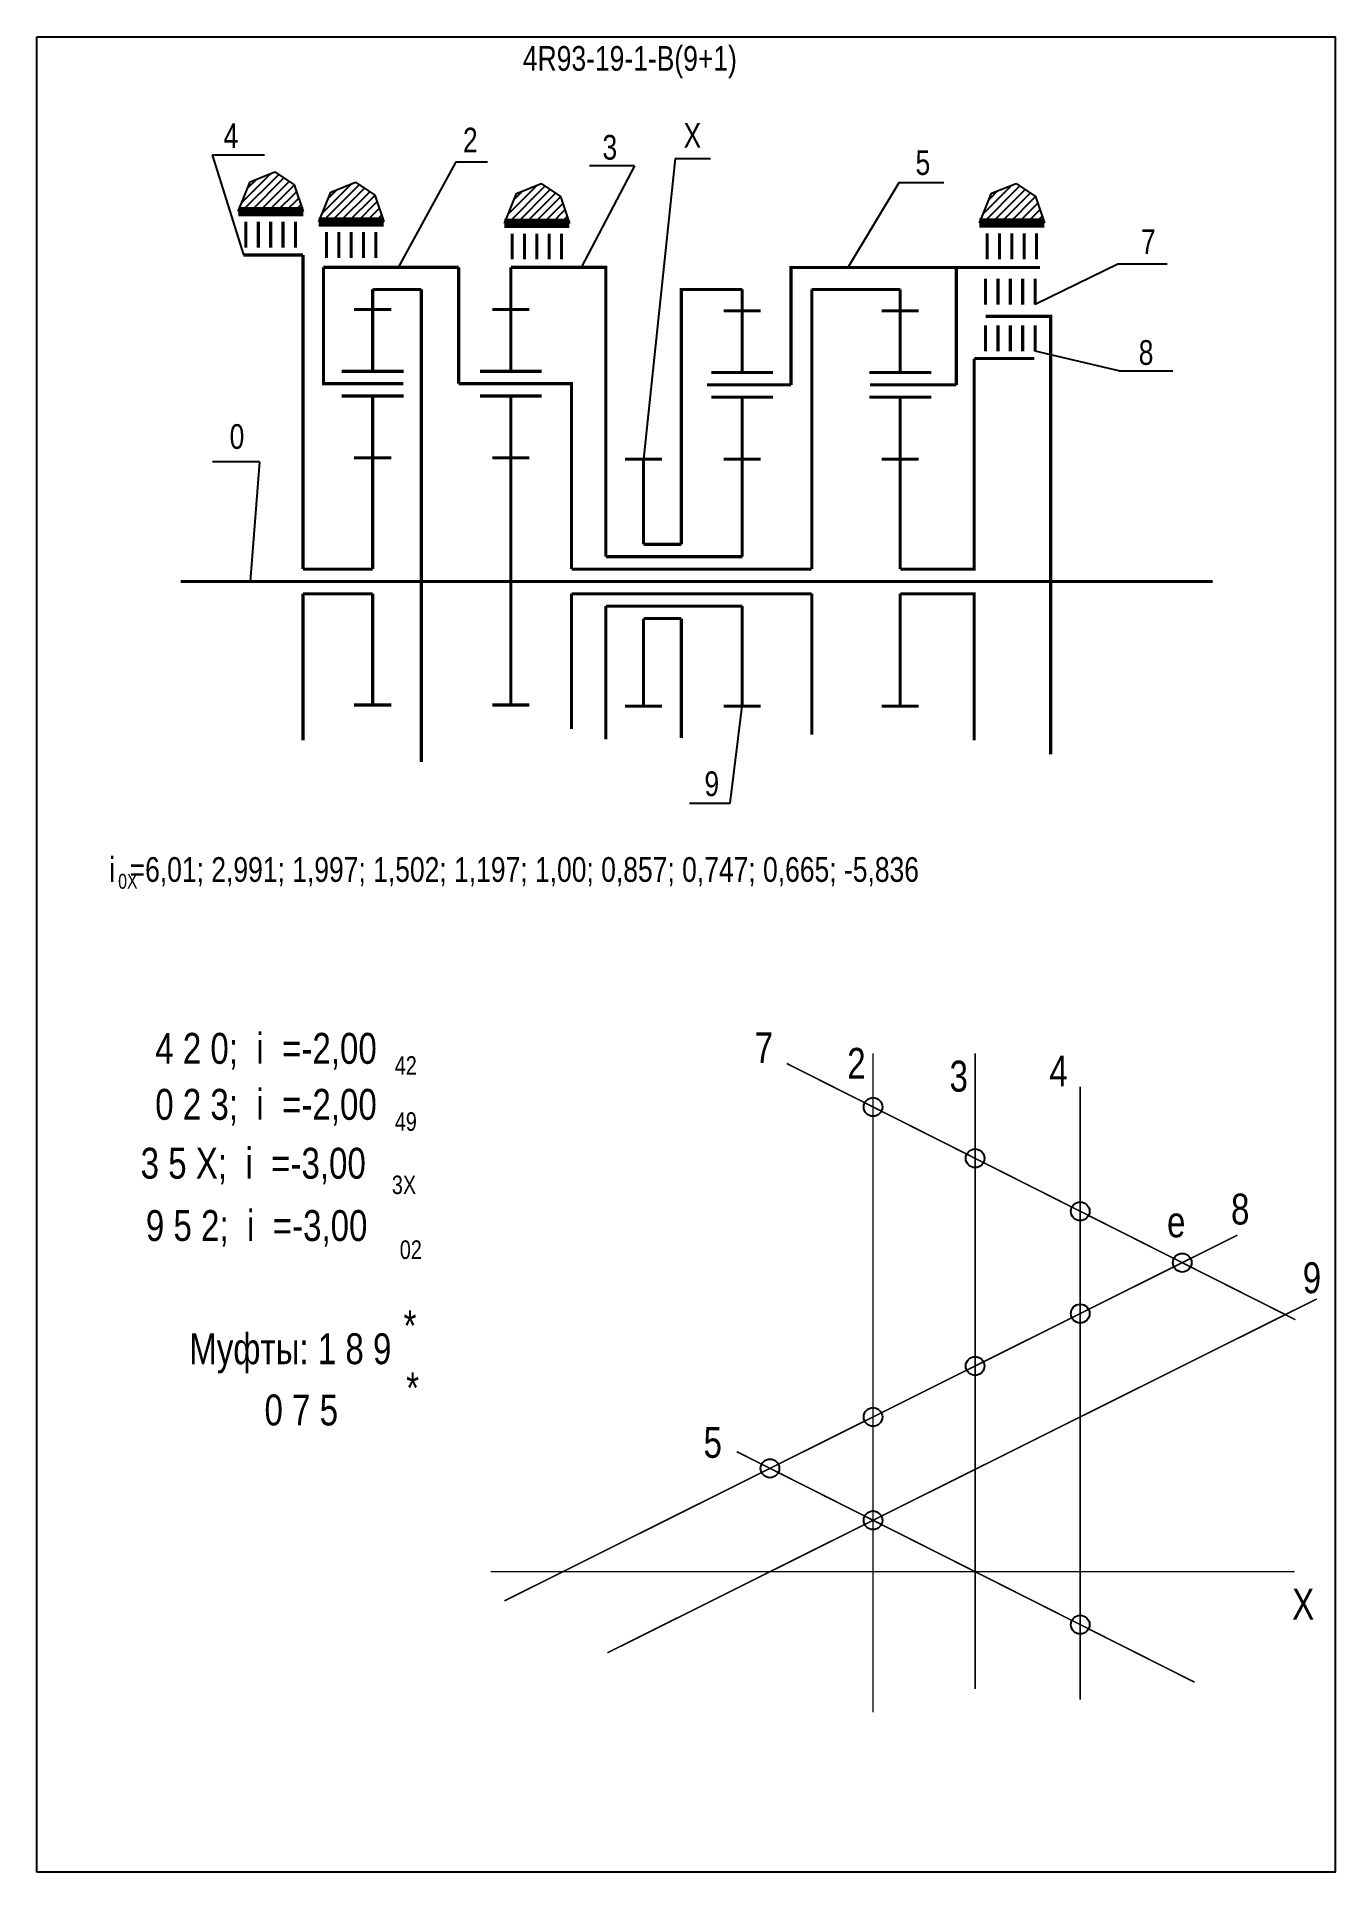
# Model space of a CAD drawing. Extents: x -352 to -142, y 153 to 450.
import ezdxf

# ---------------------------------------------------------------- set-up
doc = ezdxf.new("R2010")
doc.units = 0
doc.header["$LTSCALE"] = 15
doc.layers.get('DEFPOINTS').update_dxf_attribs({"linetype": 'CONTINUOUS'})
doc.layers.add('DIM', color=92, linetype='CONTINUOUS')
doc.layers.add('MAIN', color=5, linetype='CONTINUOUS')
doc.styles.add('AMK', font='amk.shx', dxfattribs={"width": 0.8})

msp = doc.modelspace()

# ---------------------------------------------------------------- hatches: boundary and pattern name
at = {"layer": 'DIM'}
h = msp.add_hatch(dxfattribs=at)
h.set_pattern_fill('_USER', color=0, angle=45, style=0, pattern_type=0)
h.set_pattern_definition([(45, (-67.5952, -4.1328), (-0.7071068, 0.7071068), [])])
h.paths.add_polyline_path([(-317.89, 426.39), (-319.84, 421.57), (-309.34, 421.57), (-310.79, 425.89), (-313.9, 428)])
h = msp.add_hatch(dxfattribs=at)
h.set_pattern_fill('_USER', color=0, angle=45, style=0, pattern_type=0)
h.set_pattern_definition([(45, (-54.5768, -5.7975), (-0.7071068, 0.7071068), [])])
h.paths.add_polyline_path([(-304.87, 424.72), (-306.82, 419.9), (-296.32, 419.9), (-297.77, 424.22), (-300.88, 426.34)])
h = msp.add_hatch(dxfattribs=at)
h.set_pattern_fill('_USER', color=0, angle=45, style=0, pattern_type=0)
h.set_pattern_definition([(45, (-24.5513, -6.0275), (-0.7071068, 0.7071068), [])])
h.paths.add_polyline_path([(-274.85, 424.49), (-276.79, 419.67), (-266.29, 419.67), (-267.74, 423.99), (-270.86, 426.11)])
h = msp.add_hatch(dxfattribs=at)
h.set_pattern_fill('_USER', color=0, angle=45, style=0, pattern_type=0)
h.set_pattern_definition([(45, (52.2696, -5.9923), (-0.7071068, 0.7071068), [])])
h.paths.add_polyline_path([(-198.03, 424.53), (-199.97, 419.71), (-189.47, 419.71), (-190.92, 424.03), (-194.04, 426.14)])

# ---------------------------------------------------------------- linework, layer by layer
at = {"layer": 'DEFPOINTS', "const_width": 0.25}
for points in [[(-217.18, 178.73), (-217.18, 285.4)], [(-200.68, 182.5), (-200.68, 285.36)], [(-148.86, 242.27), (-231.13, 283.73)], [(-183.68, 180.82), (-183.68, 280)], [(-276.8, 196.78), (-158.26, 255.96)], [(-165.19, 183.62), (-239.24, 220.94)], [(-279, 201.5), (-149, 201.5)]]:
    msp.add_lwpolyline(points, dxfattribs=at)
at = {"layer": 'DEFPOINTS', "color": 1, "const_width": 0.25}
msp.add_lwpolyline([(-260.13, 188.38), (-145.42, 245.64)], dxfattribs=at)
at = {"layer": 'DEFPOINTS'}
for centre in [(-217.18, 276.7), (-200.68, 268.39), (-183.68, 259.82), (-167.18, 251.5), (-183.68, 243.27), (-200.68, 234.78), (-217.18, 226.54), (-233.85, 218.22), (-217.18, 209.82), (-183.68, 192.94)]:
    msp.add_circle(centre, 1.51, dxfattribs=at)
at = {"layer": 'DIM', "color": 0}
for p, q in [((-324.08, 430.73), (-315.62, 430.73)), ((-324.08, 430.73), (-319, 414.55)), ((-317.89, 426.39), (-313.9, 428)), ((-313.9, 428), (-310.79, 425.89)), ((-284.71, 429.53), (-293.98, 412.55)), ((-284.71, 429.6), (-279.53, 429.6)), ((-255.76, 428.95), (-264.41, 412.55)), ((-255.76, 428.95), (-263.02, 428.95)), ((-249.21, 430.16), (-254.3, 381.53)), ((-249.21, 430.16), (-243.49, 430.16)), ((-319.84, 421.57), (-317.89, 426.39)), ((-310.79, 425.89), (-309.34, 421.57)), ((-306.82, 419.9), (-304.87, 424.72)), ((-304.87, 424.72), (-300.88, 426.34)), ((-300.88, 426.34), (-297.77, 424.22)), ((-274.85, 424.49), (-270.86, 426.11)), ((-270.86, 426.11), (-267.74, 423.99)), ((-213, 426.22), (-221.14, 412.69)), ((-205.74, 426.22), (-213, 426.22)), ((-198.03, 424.53), (-194.04, 426.14)), ((-194.04, 426.14), (-190.92, 424.03)), ((-297.77, 424.22), (-296.32, 419.9)), ((-276.79, 419.67), (-274.85, 424.49)), ((-267.74, 423.99), (-266.29, 419.67)), ((-199.97, 419.71), (-198.03, 424.53)), ((-190.92, 424.03), (-189.47, 419.71)), ((-309.37, 414.55), (-319, 414.55)), ((-177.47, 413.13), (-190.98, 406.53)), ((-177.47, 413.13), (-169.64, 413.13)), ((-177.41, 395.81), (-190.98, 398.96)), ((-177.41, 395.81), (-168.71, 395.81)), ((-316.42, 381.1), (-324.02, 381.1)), ((-316.42, 381.1), (-317.92, 361.73)), ((-254.3, 357.73), (-254.3, 357.73)), ((-238.34, 357.73), (-238.34, 357.73)), ((-240.28, 325.87), (-238.34, 341.53)), ((-246.85, 325.87), (-240.28, 325.87))]:
    msp.add_line(p, q, dxfattribs=at)
at = {"layer": 'DIM', "color": 0, "const_width": 0.5}
for points in [[(-309.37, 414.55), (-319, 414.55)], [(-309.37, 363.73), (-309.37, 414.55)], [(-284.2, 412.55), (-306.06, 412.55)], [(-302.89, 393.73), (-306.06, 393.73), (-306.06, 412.55)], [(-284.2, 412.55), (-284.2, 393.73)], [(-275.75, 412.55), (-260.39, 412.55), (-260.39, 365.73)], [(-230.45, 393.53), (-230.45, 412.51), (-190.17, 412.51)], [(-203.71, 393.53), (-203.71, 412.51)], [(-298.1, 408.98), (-290.23, 408.98)], [(-290.23, 408.98), (-290.23, 361.73)], [(-238.34, 408.98), (-248.19, 408.98), (-248.19, 367.73)], [(-227.09, 408.98), (-212.78, 408.98)], [(-227.09, 408.98), (-227.09, 363.73)], [(-198.98, 404.63), (-188.46, 404.63), (-188.46, 333.78)], [(-212.78, 363.73), (-200.81, 363.73), (-200.81, 397.79)], [(-191.09, 397.79), (-200.81, 397.79)], [(-270.68, 393.73), (-265.93, 393.73), (-265.93, 363.73)], [(-260.39, 365.73), (-238.34, 365.73)], [(-254.3, 367.73), (-248.19, 367.73)], [(-309.37, 363.73), (-298.1, 363.73)], [(-265.93, 363.73), (-227.09, 363.73)], [(-329.13, 361.73), (-227.09, 361.73)], [(-309.37, 359.73), (-298.1, 359.73)], [(-309.37, 359.73), (-309.37, 336.04)], [(-290.23, 361.73), (-290.23, 332.52)], [(-265.93, 359.73), (-227.09, 359.73)], [(-265.93, 359.73), (-265.93, 337.86)], [(-227.09, 361.73), (-162.26, 361.73)], [(-227.09, 359.73), (-227.09, 336.93)], [(-212.78, 359.73), (-200.81, 359.73), (-200.81, 336.04)], [(-260.39, 357.73), (-238.34, 357.73)], [(-260.39, 357.73), (-260.39, 336.18)], [(-254.3, 355.73), (-248.19, 355.73)], [(-248.19, 355.73), (-248.19, 336.37)]]:
    msp.add_lwpolyline(points, dxfattribs=at)
at = {"layer": 'MAIN'}
for points in [[(-352.43, 152.87), (-352.43, 449.87)], [(-352.43, 449.87), (-142.43, 449.87), (-142.43, 152.87), (-352.43, 152.87)]]:
    msp.add_lwpolyline(points, dxfattribs=at)
at = {"layer": 'MAIN', "color": 0}
for points, const_width in [([(-319.84, 421.57), (-309.34, 421.57)], 1.5), ([(-310.6, 419.92), (-310.6, 415.72)], 0.5), ([(-306.82, 419.9), (-296.32, 419.9)], 1.5), ([(-276.79, 419.67), (-266.29, 419.67)], 1.5), ([(-199.97, 419.71), (-189.47, 419.71)], 1.5), ([(-297.58, 418.25), (-297.58, 414.05)], 0.5), ([(-267.56, 418.02), (-267.56, 413.82)], 0.5), ([(-190.74, 418.06), (-190.74, 413.86)], 0.5), ([(-275.75, 405.73), (-275.75, 412.55)], 0.5), ([(-190.98, 410.72), (-190.98, 406.53)], 0.5), ([(-298.1, 405.73), (-298.1, 408.98)], 0.5), ([(-238.34, 405.53), (-238.34, 408.98)], 0.5), ([(-212.78, 395.53), (-212.78, 408.98)], 0.5), ([(-298.1, 405.73), (-301.1, 405.73)], 0.5), ([(-298.1, 395.73), (-298.1, 405.73)], 0.5), ([(-298.1, 405.73), (-295.1, 405.73)], 0.5), ([(-275.75, 405.73), (-278.75, 405.73)], 0.5), ([(-275.75, 395.73), (-275.75, 405.73)], 0.5), ([(-275.75, 405.73), (-272.75, 405.73)], 0.5), ([(-238.34, 405.53), (-241.34, 405.53)], 0.5), ([(-238.34, 395.53), (-238.34, 405.53)], 0.5), ([(-238.34, 405.53), (-235.34, 405.53)], 0.5), ([(-212.78, 405.53), (-215.78, 405.53)], 0.5), ([(-212.78, 405.53), (-209.78, 405.53)], 0.5), ([(-190.98, 403.16), (-190.98, 398.96)], 0.5), ([(-293.15, 393.73), (-302.89, 393.73)], 0.5), ([(-270.68, 393.73), (-284.2, 393.73)], 0.5), ([(-230.45, 393.53), (-244.01, 393.53)], 0.5), ([(-203.71, 393.53), (-217.69, 393.53)], 0.5), ([(-298.1, 391.73), (-303.1, 391.73)], 0.5), ([(-298.1, 381.73), (-298.1, 391.73), (-293.1, 391.73)], 0.5), ([(-275.75, 391.73), (-280.75, 391.73)], 0.5), ([(-275.75, 381.73), (-275.75, 391.73), (-270.75, 391.73)], 0.5), ([(-238.34, 391.53), (-243.34, 391.53)], 0.5), ([(-238.34, 381.53), (-238.34, 391.53), (-233.34, 391.53)], 0.5), ([(-212.78, 391.53), (-217.78, 391.53)], 0.5), ([(-212.78, 381.53), (-212.78, 391.53), (-207.78, 391.53)], 0.5), ([(-298.1, 381.73), (-301.1, 381.73)], 0.5), ([(-298.1, 363.73), (-298.1, 381.73)], 0.5), ([(-298.1, 381.73), (-295.1, 381.73)], 0.5), ([(-275.75, 381.73), (-278.75, 381.73)], 0.5), ([(-275.75, 361.73), (-275.75, 381.73)], 0.5), ([(-275.75, 381.73), (-272.75, 381.73)], 0.5), ([(-254.3, 381.53), (-257.3, 381.53)], 0.5), ([(-254.3, 367.73), (-254.3, 381.53)], 0.5), ([(-254.3, 381.53), (-251.3, 381.53)], 0.5), ([(-238.34, 381.53), (-241.34, 381.53)], 0.5), ([(-238.34, 365.73), (-238.34, 381.53)], 0.5), ([(-238.34, 381.53), (-235.34, 381.53)], 0.5), ([(-212.78, 381.53), (-215.78, 381.53)], 0.5), ([(-212.78, 363.73), (-212.78, 381.53)], 0.5), ([(-212.78, 381.53), (-209.78, 381.53)], 0.5), ([(-298.1, 359.73), (-298.1, 341.73)], 0.5), ([(-275.75, 361.73), (-275.75, 341.73)], 0.5), ([(-212.78, 359.73), (-212.78, 341.53)], 0.5), ([(-238.34, 357.73), (-238.34, 341.53)], 0.5), ([(-254.3, 355.73), (-254.3, 341.53)], 0.5), ([(-298.1, 341.73), (-301.1, 341.73)], 0.5), ([(-298.1, 341.73), (-295.1, 341.73)], 0.5), ([(-275.75, 341.73), (-278.75, 341.73)], 0.5), ([(-275.75, 341.73), (-272.75, 341.73)], 0.5), ([(-254.3, 341.53), (-257.3, 341.53)], 0.5), ([(-254.3, 341.53), (-251.3, 341.53)], 0.5), ([(-238.34, 341.53), (-241.34, 341.53)], 0.5), ([(-238.34, 341.53), (-235.34, 341.53)], 0.5), ([(-212.78, 341.53), (-215.78, 341.53)], 0.5), ([(-212.78, 341.53), (-209.78, 341.53)], 0.5)]:
    msp.add_lwpolyline(points, dxfattribs=dict(at, const_width=const_width))
for points in [[(-318.6, 419.92, 0.5, 0.5, 0), (-318.6, 415.72, 0.5, 0.5, 0)], [(-316.6, 419.92, 0.5, 0.5, 0), (-316.6, 415.72, 0.5, 0.5, 0)], [(-314.6, 419.92, 0.5, 0.5, 0), (-314.6, 415.72, 0.5, 0.5, 0)], [(-312.6, 419.92, 0.5, 0.5, 0), (-312.6, 415.72, 0.5, 0.5, 0)], [(-305.58, 418.25, 0.5, 0.5, 0), (-305.58, 414.05, 0.5, 0.5, 0)], [(-303.58, 418.25, 0.5, 0.5, 0), (-303.58, 414.05, 0.5, 0.5, 0)], [(-301.58, 418.25, 0.5, 0.5, 0), (-301.58, 414.05, 0.5, 0.5, 0)], [(-299.58, 418.25, 0.5, 0.5, 0), (-299.58, 414.05, 0.5, 0.5, 0)], [(-275.56, 418.02, 0.5, 0.5, 0), (-275.56, 413.82, 0.5, 0.5, 0)], [(-273.56, 418.02, 0.5, 0.5, 0), (-273.56, 413.82, 0.5, 0.5, 0)], [(-271.56, 418.02, 0.5, 0.5, 0), (-271.56, 413.82, 0.5, 0.5, 0)], [(-269.56, 418.02, 0.5, 0.5, 0), (-269.56, 413.82, 0.5, 0.5, 0)], [(-198.74, 418.06, 0.5, 0.5, 0), (-198.74, 413.86, 0.5, 0.5, 0)], [(-196.74, 418.06, 0.5, 0.5, 0), (-196.74, 413.86, 0.5, 0.5, 0)], [(-194.74, 418.06, 0.5, 0.5, 0), (-194.74, 413.86, 0.5, 0.5, 0)], [(-192.74, 418.06, 0.5, 0.5, 0), (-192.74, 413.86, 0.5, 0.5, 0)], [(-198.98, 410.72, 0.5, 0.5, 0), (-198.98, 406.53, 0.5, 0.5, 0)], [(-196.98, 410.72, 0.5, 0.5, 0), (-196.98, 406.53, 0.5, 0.5, 0)], [(-194.98, 410.72, 0.5, 0.5, 0), (-194.98, 406.53, 0.5, 0.5, 0)], [(-192.98, 410.72, 0.5, 0.5, 0), (-192.98, 406.53, 0.5, 0.5, 0)], [(-198.98, 403.16, 0.5, 0.5, 0), (-198.98, 398.96, 0.5, 0.5, 0)], [(-196.98, 403.16, 0.5, 0.5, 0), (-196.98, 398.96, 0.5, 0.5, 0)], [(-194.98, 403.16, 0.5, 0.5, 0), (-194.98, 398.96, 0.5, 0.5, 0)], [(-192.98, 403.16, 0.5, 0.5, 0), (-192.98, 398.96, 0.5, 0.5, 0)], [(-293.1, 395.73, 0.5, 0.5, 0), (-303.1, 395.73, 0.5, 0.5, 0)], [(-270.75, 395.73, 0.5, 0.5, 0), (-280.75, 395.73, 0.5, 0.5, 0)], [(-233.34, 395.53, 0.5, 0.5, 0), (-243.34, 395.53, 0.5, 0.5, 0)], [(-207.78, 395.53, 0.5, 0.5, 0), (-217.78, 395.53, 0.5, 0.5, 0)]]:
    msp.add_lwpolyline(points, format="xyseb", dxfattribs=at)

# ---------------------------------------------------------------- texts
at = {"layer": 'DIM', "color": 0, "style": 'AMK', "width": 0.8}
for s, height, p in [('4R93-19-1-B(9+1)', 4, (-273.81, 444.36)), ('4', 4, (-322.21, 431.84)), ('2', 4, (-283.5, 431.14)), ('3', 4, (-260.94, 429.98)), ('X', 4, (-247.83, 431.89)), ('5', 4, (-210.31, 427.5)), ('7', 4, (-173.86, 414.71)), ('8', 4, (-174.22, 396.77)), ('0', 4, (-321.24, 383.18)), ('9', 4, (-244.45, 327)), ('i  =6,01; 2,991; 1,997; 1,502; 1,197; 1,00; 0,857; 0,747; 0,665; -5,836', 4, (-340.73, 313.12)), ('0X', 2.4, (-339.26, 312.01)), ('    4 2 0;  i  =-2,00', 5, (-339.21, 283.68)), ('7', 5, (-236.31, 283.79)), ('2', 5, (-221.36, 281.25)), ('42', 3, (-294.53, 281.91)), ('3', 5, (-204.81, 279.18)), ('4', 5, (-188.67, 280.01)), ('    0 2 3;  i  =-2,00', 5, (-339.21, 274.62)), ('49', 3, (-294.53, 272.84)), ('     3 5 X;  i  =-3,00', 5, (-343.06, 265.09)), ('3X', 3, (-295, 262.6)), ('8', 5, (-159.29, 257.68)), ('     9 5 2;  i  =-3,00', 5, (-342.21, 255.01)), ('e', 5, (-169.64, 255.61)), ('02', 3, (-293.72, 252.11)), ('9', 5, (-147.69, 246.57)), ('*', 5, (-293.11, 238.81)), ('Муфты: 1 8 9', 5, (-327.77, 235.08)), ('*', 5, (-292.68, 228.74)), ('       0 7 5', 5, (-326, 225.17)), ('5', 5, (-244.59, 219.93)), ('X', 5, (-149.4, 193.75))]:
    msp.add_text(s, height=height, dxfattribs=at).set_placement(p)

doc.saveas('drawing.dxf')
